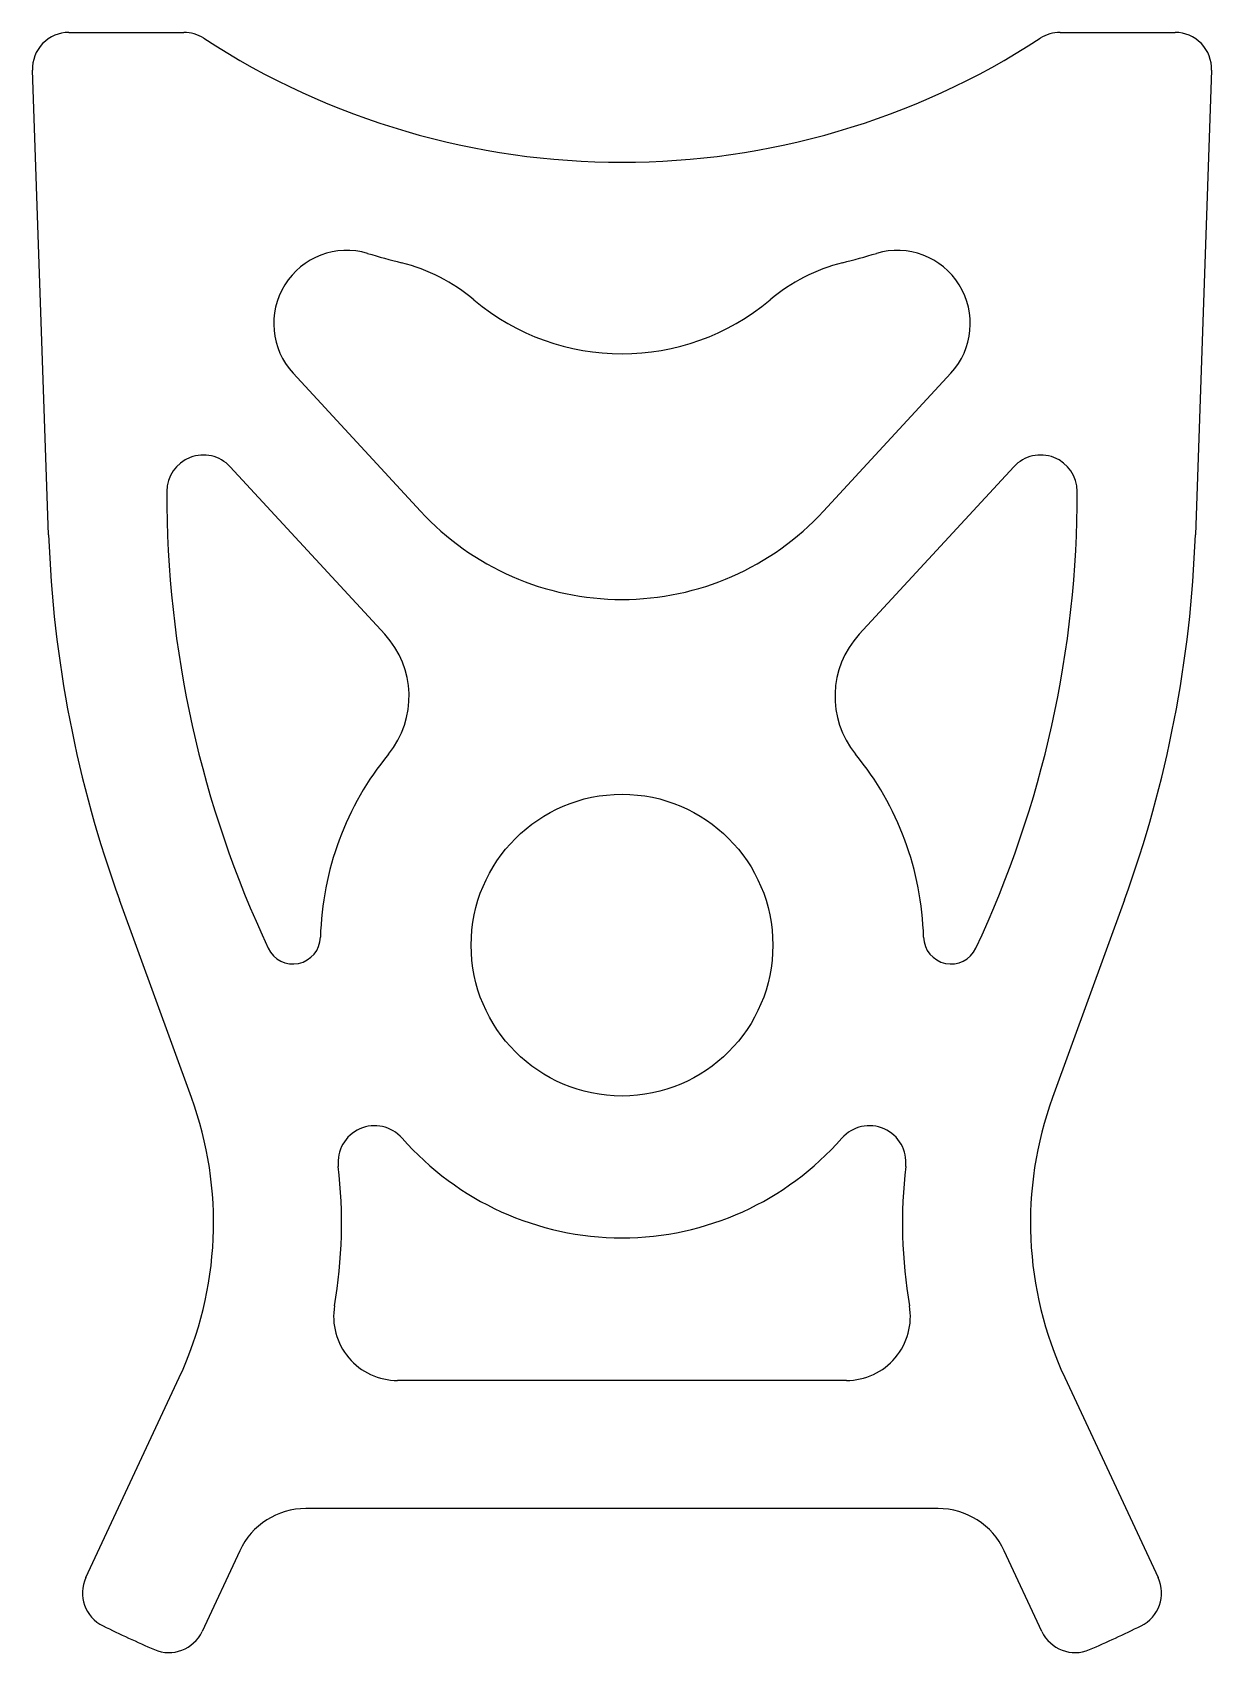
# Model space of a CAD drawing. Extents: x 6.8 to 71.3, y 3.2 to 91.8.
import ezdxf

# ---------------------------------------------------------------- set-up
doc = ezdxf.new("R2010")
doc.units = 0
doc.layers.get('0').update_dxf_attribs({"linetype": 'CONTINUOUS'})

msp = doc.modelspace()

# ---------------------------------------------------------------- linework, layer by layer
for p, q in [((8.831, 91.773), (15.113, 91.773)), ((63.046, 91.773), (69.328, 91.773)), ((7.719, 64.304), (6.832, 89.703)), ((71.327, 89.703), (70.44, 64.304)), ((28.061, 65.595), (21.091, 73.14)), ((57.068, 73.14), (50.098, 65.595)), ((17.649, 68.025), (26.105, 58.87)), ((52.055, 58.87), (60.51, 68.025)), ((15.533, 33.535), (11.6, 44.342)), ((66.56, 44.342), (62.626, 33.535)), ((9.761, 7.296), (14.865, 18.242)), ((51.353, 18.073), (26.806, 18.073)), ((63.294, 18.242), (68.398, 7.296)), ((56.365, 11.073), (21.794, 11.073)), ((18.169, 8.763), (16.111, 4.35)), ((62.048, 4.35), (59.991, 8.763))]:
    msp.add_line(p, q)
msp.add_circle((39.08, 41.873), 8.25)
for centre, radius, start, end in [((8.831, 89.773), 2, 90, 182), ((15.113, 89.773), 2, 56.9964, 90), ((39.08, 126.673), 42, 236.9964, 303.0036), ((63.046, 89.773), 2, 90, 123.0036), ((69.328, 89.773), 2, 358, 90), ((24.03, 75.855), 4, 73.50317, 222.72815), ((54.13, 75.855), 4, 317.27185, 106.49683), ((39.08, 126.673), 49, 253.50317, 255.74777), ((24.554, 69.489), 10, 50.00574, 75.74777), ((53.605, 69.489), 10, 104.25223, 129.99426), ((39.08, 126.673), 49, 284.25223, 286.49683), ((39.08, 86.803), 12.6, 230.00574, 309.99426), ((16.18, 66.668), 2, 42.72815, 179.90398), ((61.98, 66.668), 2, 0.09602, 137.27185), ((72.68, 66.573), 58.5, 179.90398, 205.15578), ((5.48, 66.573), 58.5, 334.84422, 0.09602), ((39.08, 75.773), 15, 222.72815, 317.27185), ((72.68, 66.573), 65, 182, 200), ((5.48, 66.573), 65, 340, 358), ((22.432, 55.478), 5, 320.7441, 42.72815), ((55.728, 55.478), 5, 137.27185, 219.2559), ((39.08, 41.873), 16.5, 140.7441, 178.50255), ((39.08, 41.873), 16.5, 1.49745, 39.2559), ((21.086, 42.343), 1.5, 205.15526, 358.50255), ((57.073, 42.343), 1.5, 181.49745, 334.84474), ((-3.261, 26.695), 20, 335, 20), ((81.42, 26.695), 20, 160, 205), ((25.55, 30.001), 2, 41.26697, 186.54608), ((52.609, 30.001), 2, 353.45392, 138.73303), ((39.08, 41.873), 16, 221.26639, 318.73361), ((-3.261, 26.695), 27, 350.33259, 6.54608), ((81.42, 26.695), 27, 173.45392, 189.66741), ((26.806, 21.573), 3.5, 170.33259, 270), ((51.353, 21.573), 3.5, 270, 9.66741), ((21.794, 7.073), 4, 90, 155), ((56.365, 7.073), 4, 25, 90), ((11.574, 6.451), 2, 155, 243.88988), ((66.586, 6.451), 2, 296.11012, 25), ((39.08, 62.573), 64.5, 243.88988, 246.64035), ((39.08, 62.573), 64.5, 293.35965, 296.11012), ((14.298, 5.196), 2, 246.64035, 335), ((63.861, 5.196), 2, 205, 293.35965)]:
    msp.add_arc(centre, radius, start, end)

doc.saveas('drawing.dxf')
